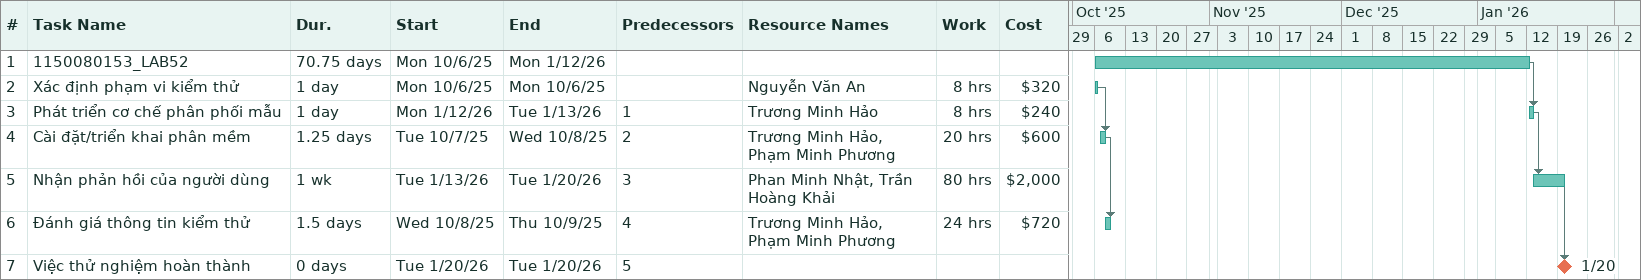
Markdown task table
| ID | Task | Duration | Start | Finish | Predecessors | Resources | Work (h) | Cost ($) |
|---|---|---|---|---|---|---|---|---|
| 1 | 1150080153_LAB52 | 70.75d | 2025-10-06 | 2026-01-12 |  |  |  |  |
| 2 | Xác định phạm vi kiểm thử | 1d | 2025-10-06 | 2025-10-06 |  | Nguyễn Văn An | 8 | 320 |
| 3 | Phát triển cơ chế phân phối mẫu | 1d | 2026-01-12 | 2026-01-13 | 1 | Trương Minh Hảo | 8 | 240 |
| 4 | Cài đặt/triển khai phân mềm | 1.25d | 2025-10-07 | 2025-10-08 | 2 | Trương Minh Hảo, Phạm Minh Phương | 20 | 600 |
| 5 | Nhận phản hồi của người dùng | 1w | 2026-01-13 | 2026-01-20 | 3 | Phan Minh Nhật, Trần Hoàng Khải | 80 | 2000 |
| 6 | Đánh giá thông tin kiểm thử | 1.5d | 2025-10-08 | 2025-10-09 | 4 | Trương Minh Hảo, Phạm Minh Phương | 24 | 720 |
| 7 | Việc thử nghiệm hoàn thành | 0d | 2026-01-20 | 2026-01-20 | 5 |  |  |  |
